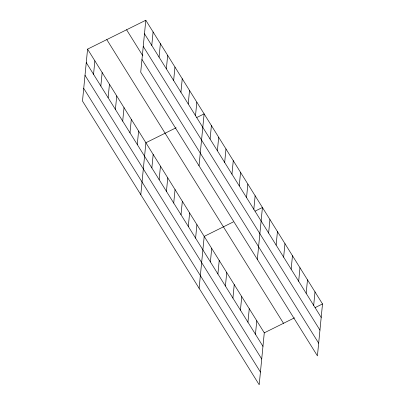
<?xml version="1.0" encoding="UTF-8"?>
<svg xmlns="http://www.w3.org/2000/svg" width="405" height="405" viewBox="0 0 405 405"><rect width="100%" height="100%" fill="white"/><g stroke="black" fill="none" stroke-linecap="round" stroke-linejoin="round"><path stroke-width="0.61" d="M87.576 49.132L82.488 101.053L259.195 384.75L264.283 332.834L87.576 49.132L145.805 20.25L322.512 303.947L317.424 355.868L140.717 72.166L145.805 20.25M93.545 74.323L94.866 60.836M100.835 86.027L102.156 72.541M108.125 97.726L109.446 84.24M115.41 109.431L116.736 95.945M122.7 121.135L124.026 107.644M129.99 132.835L131.311 119.348M137.28 144.539L138.601 131.053M151.774 45.441L153.095 31.954M140.798 194.673L145.891 142.752L176.104 127.767M159.064 57.14L160.385 43.654M151.86 167.943L153.181 154.457M166.354 68.845L167.675 55.358M159.145 179.648L160.471 166.161M173.639 80.544L174.965 67.058M166.435 191.347L167.756 177.861M180.929 92.249L182.25 78.762M173.725 203.052L175.046 189.565M188.219 103.953L189.54 90.467M181.015 214.751L182.336 201.265M195.509 115.653L196.83 102.166M188.305 226.456L189.626 212.969M199.027 165.787L204.12 113.871L196.774 117.516M195.595 238.16L196.916 224.674M210.089 139.062L211.41 125.575M199.113 288.294L204.206 236.373L233.32 221.935M217.374 150.761L218.7 137.275M210.392 261.919L211.714 248.432M224.664 162.466L225.985 148.979M217.9 273.977L219.221 260.491M231.954 174.165L233.275 160.679M225.413 286.031L226.734 272.545M239.244 185.87L240.565 172.383M232.921 298.09L234.242 284.604M246.534 197.574L247.855 184.088M240.433 310.149L241.755 296.662M253.824 209.274L255.145 195.787M247.941 322.203L249.262 308.716M257.342 259.408L262.435 207.492L255.084 211.137M255.454 334.262L256.775 320.775M268.621 233.037L269.943 219.55M276.129 245.091L277.45 231.604M283.642 257.15L284.963 243.663M291.149 269.209L292.471 255.722M298.662 281.262L299.983 267.776M306.17 293.321L307.491 279.835M313.678 305.38L315.004 291.894M264.283 332.834L294.496 317.844M315.166 307.592L322.512 303.947M144.484 33.736L321.19 317.434M143.243 46.418L319.945 330.115M126.593 29.783L142.828 55.844M141.958 59.484L318.664 343.182M106.793 39.604L283.5 323.301M86.255 62.618L262.961 346.321M85.015 75.305L261.716 359.002M83.729 88.371L260.435 372.068"/></g></svg>
